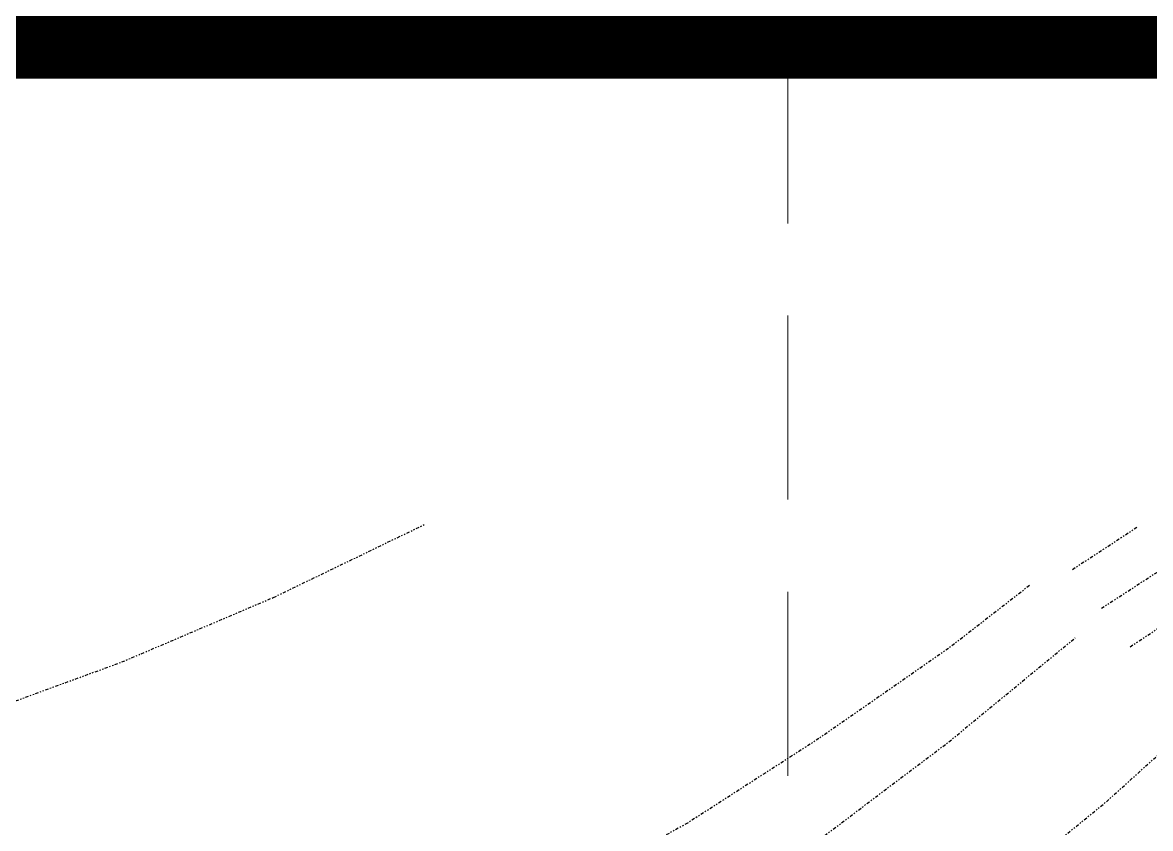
# Model space of a CAD drawing. Header units: feet. Extents: x 2175025 to 2179063, y 467811 to 470338.
# Drawn here: x 2176542.9 to 2176631, y 470209.8 to 470272.7 of the extents above; entities that cross this region are included whole.
import ezdxf

# ---------------------------------------------------------------- set-up
doc = ezdxf.new("R2010")
doc.units = ezdxf.units.FT
doc.header["$LTSCALE"] = 0.5
doc.header["$MEASUREMENT"] = 0
doc.linetypes.add('DIVIDE', pattern=[1.25, 0.5, -0.25, 0, -0.25, 0, -0.25])
doc.linetypes.add('HIDDEN', pattern=[0.375, 0.25, -0.125])
for name, color, linetype in [('BASE', 7, 'CONTINUOUS'), ('EC', 35, 'DIVIDE'), ('GRID', 254, 'HIDDEN')]:
    doc.layers.add(name, color=color, linetype=linetype)

msp = doc.modelspace()

# ---------------------------------------------------------------- linework, layer by layer
at = {"layer": 'BASE', "const_width": 6.3}
msp.add_lwpolyline([(2176602.689, 470271.351), (2176602.689, 470334.351)], dxfattribs=at)
msp.add_lwpolyline([(2175090.552, 467877.335), (2178996.865, 467877.225), (2178996.784, 470271.381), (2175091.346, 470271.454)], close=True, dxfattribs=at)
at = {"layer": 'EC', "color": 43, "flags": 128}
for points, elevation in [([(2176624.922, 470229.973), (2176626.566, 470231.029), (2176628.752, 470232.466), (2176630.048, 470233.316)], 438), ([(2176627.195, 470226.935), (2176630.33, 470228.973), (2176631.024, 470229.428), (2176631.936, 470229.992), (2176634.91, 470231.846), (2176637.09, 470233.202), (2176637.244, 470233.297)], 437), ([(2176629.44, 470223.932), (2176630.151, 470224.401), (2176633.249, 470226.452), (2176637.072, 470228.835), (2176637.133, 470228.873), (2176637.221, 470228.927), (2176641.052, 470231.246), (2176643.63, 470232.809), (2176644.418, 470233.278)], 436)]:
    msp.add_lwpolyline(points, dxfattribs=dict(at, elevation=elevation))
at = {"layer": 'EC', "color": 43}
for points in [[(2176538.733, 470233.56, 440), (2176537.368, 470233.42, 440), (2176533.653, 470233.408, 440), (2176531.226, 470233.115, 440), (2176529.656, 470232.396, 440), (2176528.09, 470230.82, 440), (2176526.383, 470228.529, 440), (2176524.678, 470225.523, 440), (2176523.401, 470222.519, 440), (2176522.979, 470220.375, 440), (2176523.127, 470218.804, 440), (2176523.558, 470217.806, 440), (2176524.276, 470216.808, 440), (2176525.421, 470216.097, 440), (2176528.278, 470216.106, 440), (2176533.418, 470217.122, 440), (2176540.84, 470219.145, 440), (2176550.686, 470222.746, 440), (2176562.528, 470227.783, 440), (2176574.305, 470233.465, 440)], [(2176621.571, 470228.709, 440), (2176615.255, 470223.802, 440), (2176605.133, 470216.771, 440), (2176594.868, 470210.168, 440), (2176585.313, 470204.853, 440), (2176573.758, 470199.389, 440), (2176571.299, 470198.335, 440)], [(2176543.017, 470177.81, 438), (2176556.523, 470182.907, 438), (2176570.218, 470189.235, 438), (2176584.053, 470196.42, 438), (2176596.175, 470203.315, 438), (2176605.585, 470209.201, 438), (2176615.277, 470216.517, 438), (2176625.133, 470224.621, 438)], [(2176544.655, 470170.707, 436), (2176562.828, 470176.641, 436), (2176579.095, 470182.691, 436), (2176592.791, 470188.733, 436), (2176603.631, 470194.481, 436), (2176612.755, 470200.366, 436), (2176620.737, 470206.248, 436), (2176627.577, 470211.84, 436), (2176632.441, 470216.232, 436)]]:
    msp.add_polyline3d(points, dxfattribs=at)
at = {"layer": 'GRID', "color": 252, "linetype": 'HIDDEN', "lineweight": 0, "ltscale": 115}
msp.add_line((2176602.689, 470271.351), (2176602.689, 468066.073), dxfattribs=at)

doc.saveas('drawing.dxf')
